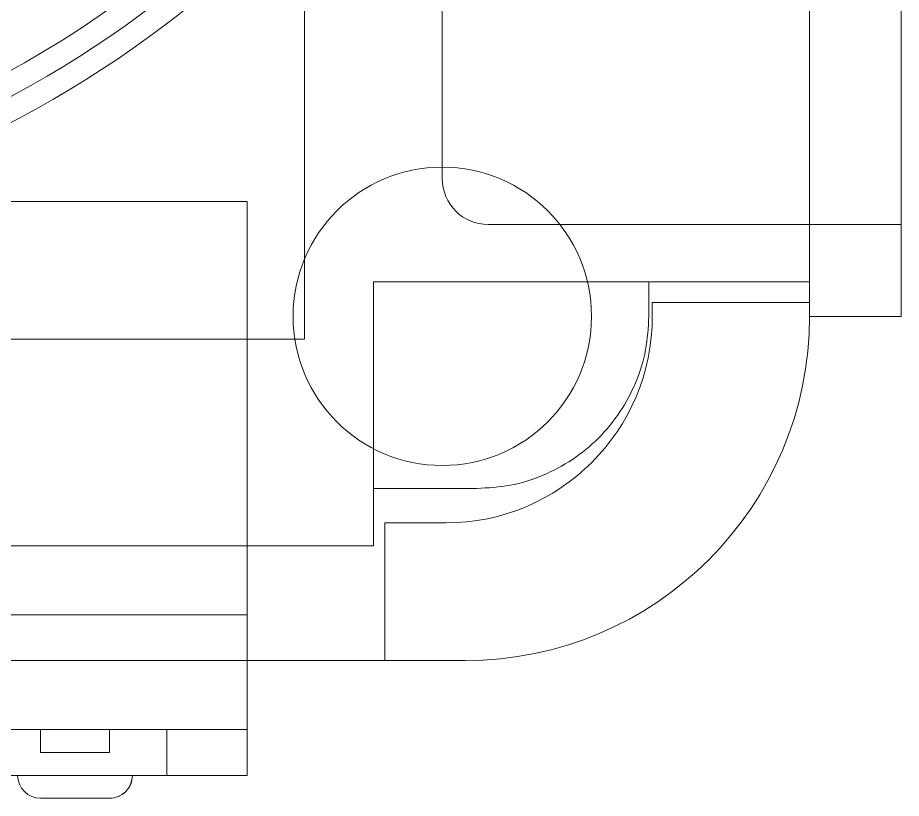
# Model space of a CAD drawing. Header units: millimetres. Extents: x 469 to 651, y 431 to 523.
# Drawn here: x 574.898 to 578.748, y 486.029 to 489.43 of the extents above; entities that cross this region are included whole.
import ezdxf

# ---------------------------------------------------------------- set-up
doc = ezdxf.new("R2010")
doc.units = ezdxf.units.MM

msp = doc.modelspace()

# ---------------------------------------------------------------- linework, layer by layer
at = {"color": 7, "linetype": 'Continuous', "lineweight": 15}
for p, q in [((578.3477, 488.1289), (578.3477, 491.1289)), ((578.7477, 491.1289), (578.7477, 488.1289)), ((576.1477, 488.0289), (576.1477, 489.7789)), ((578.3477, 488.5289), (578.3477, 489.7289)), ((578.7477, 488.5289), (578.7477, 489.7289)), ((576.7477, 488.7289), (576.7477, 489.5289)), ((575.8977, 488.6289), (569.3977, 488.6289)), ((575.8977, 486.8289), (575.8977, 488.6289)), ((575.8977, 488.6289), (575.8977, 486.6289)), ((578.3477, 488.5289), (576.9477, 488.5289)), ((578.3477, 488.2789), (578.3477, 488.5289)), ((578.3477, 488.5289), (578.7477, 488.5289)), ((578.7477, 488.5289), (578.3477, 488.5289)), ((578.3477, 488.5289), (578.3477, 488.1289)), ((578.7477, 488.1289), (578.7477, 488.5289)), ((576.4477, 487.3789), (576.4477, 488.2789)), ((576.4477, 488.2789), (577.6477, 488.2789)), ((577.6477, 488.2789), (578.3477, 488.2789)), ((577.6477, 488.1289), (577.6477, 488.2789)), ((578.3477, 488.1889), (578.3477, 488.2789)), ((577.6627, 488.1889), (577.6627, 488.1289)), ((578.3477, 488.1889), (577.6627, 488.1889)), ((578.3477, 488.1289), (578.3477, 488.1889)), ((578.3477, 488.1289), (578.7477, 488.1289)), ((578.7477, 488.1289), (578.3477, 488.1289)), ((569.1477, 488.0289), (576.1477, 488.0289)), ((576.4477, 487.1289), (576.4477, 487.3789)), ((576.4477, 487.3789), (576.8977, 487.3789)), ((576.4977, 487.2289), (576.4977, 486.6289)), ((576.7627, 487.2289), (576.4977, 487.2289)), ((576.4477, 487.1289), (568.8477, 487.1289)), ((574.3977, 487.1289), (575.8977, 487.1289)), ((575.8977, 486.3289), (575.8977, 487.1289)), ((575.8977, 487.1289), (576.4477, 487.1289)), ((574.3977, 486.8289), (575.8977, 486.8289)), ((575.8977, 486.6289), (575.8977, 486.8289)), ((576.8477, 486.6289), (568.4477, 486.6289)), ((569.3977, 486.6289), (575.8977, 486.6289)), ((575.8977, 486.6289), (576.4977, 486.6289)), ((576.4977, 486.6289), (576.8477, 486.6289)), ((575.8977, 486.3289), (574.3977, 486.3289)), ((574.7477, 486.3289), (575.5477, 486.3289)), ((575.2977, 486.3289), (574.9977, 486.3289)), ((574.9977, 486.3289), (575.2977, 486.3289)), ((574.9977, 486.2289), (574.9977, 486.3289)), ((575.2977, 486.3289), (575.2977, 486.2289)), ((575.5477, 486.3289), (575.5477, 486.1289)), ((575.5477, 486.3289), (575.8977, 486.3289)), ((575.8977, 486.1289), (575.8977, 486.3289)), ((575.8977, 486.1289), (575.8977, 486.3289)), ((574.9977, 486.2289), (575.2977, 486.2289)), ((575.2977, 486.2289), (574.9977, 486.2289)), ((574.3977, 486.1289), (575.8977, 486.1289)), ((574.7477, 486.1289), (575.5477, 486.1289)), ((574.8977, 486.1289), (575.3977, 486.1289)), ((575.3977, 486.1289), (574.8977, 486.1289)), ((575.5477, 486.1289), (575.8977, 486.1289))]:
    msp.add_line(p, q, dxfattribs=at)
msp.add_circle((576.7477, 488.1289), 0.65, dxfattribs=at)
msp.add_circle((576.7477, 488.1289), 0.65, dxfattribs=at)
for centre, radius, start, end in [((572.6477, 493.2289), 4.6, 193.8352, 349.3515), ((572.6477, 493.2289), 4.6, 193.8352, 349.3515), ((572.6477, 493.2289), 4.7, 205.1843, 334.8157), ((572.6477, 493.2289), 4.7, 205.1843, 334.8157), ((572.6477, 493.2289), 4.8, 205.9445, 334.0555), ((572.6477, 493.2289), 4.8, 205.9445, 334.0555), ((576.9477, 488.7289), 0.2, 180, 270), ((576.9477, 488.7289), 0.2, 180, 270), ((576.7627, 488.1289), 0.9, 270, 0), ((576.7627, 488.1289), 0.9, 270, 0), ((576.8477, 488.1289), 1.5, 270, 0), ((576.8477, 488.1289), 1.5, 270, 0), ((574.9977, 486.1289), 0.1, 179.9996, 269.9991), ((574.9977, 486.1289), 0.1, 179.9997, 269.9991), ((575.2977, 486.1289), 0.1, 270.0004, 0), ((575.2977, 486.1289), 0.1, 270, 0.0004)]:
    msp.add_arc(centre, radius, start, end, dxfattribs=at)
for points in [[(576.8977, 487.3789), (576.9468, 487.3817), (577.045, 487.3872), (577.1866, 487.4318), (577.3171, 487.5012), (577.4315, 487.5952), (577.5254, 487.7095), (577.5948, 487.84), (577.6394, 487.9816), (577.6449, 488.0798), (577.6477, 488.1289)], [(577.6477, 488.1289), (577.6449, 488.0798), (577.6394, 487.9816), (577.5948, 487.84), (577.5254, 487.7095), (577.4315, 487.5952), (577.3171, 487.5012), (577.1866, 487.4318), (577.045, 487.3872), (576.9468, 487.3817), (576.8977, 487.3789)]]:
    msp.add_open_spline(points, degree=3, dxfattribs=at)
for points, knots in [([(575.2977, 486.0289), (575.2956, 486.0289), (575.2925, 486.0289), (575.2733, 486.0289), (575.248, 486.0289), (575.2149, 486.0289), (575.177, 486.0289), (575.1378, 486.0289), (575.0981, 486.0289), (575.0634, 486.0289), (575.0338, 486.0289), (575.0044, 486.0289), (575, 486.0289), (574.9977, 486.0289)], [0, 0, 0, 0, 0.126953, 0.187832, 0.250171, 0.376466, 0.437528, 0.500424, 0.626735, 0.687801, 0.750721, 0.874774, 1, 1, 1, 1]), ([(574.9977, 486.0289), (574.9998, 486.0289), (575.003, 486.0289), (575.0222, 486.0289), (575.0475, 486.0289), (575.0806, 486.0289), (575.1184, 486.0289), (575.1576, 486.0289), (575.1973, 486.0289), (575.232, 486.0289), (575.2616, 486.0289), (575.2911, 486.0289), (575.2955, 486.0289), (575.2977, 486.0289)], [0, 0, 0, 0, 0.126952, 0.187831, 0.25017, 0.376464, 0.437526, 0.500422, 0.626733, 0.687799, 0.750719, 0.874774, 1, 1, 1, 1])]:
    msp.add_open_spline(points, degree=3, knots=knots, dxfattribs=at)

doc.saveas('drawing.dxf')
